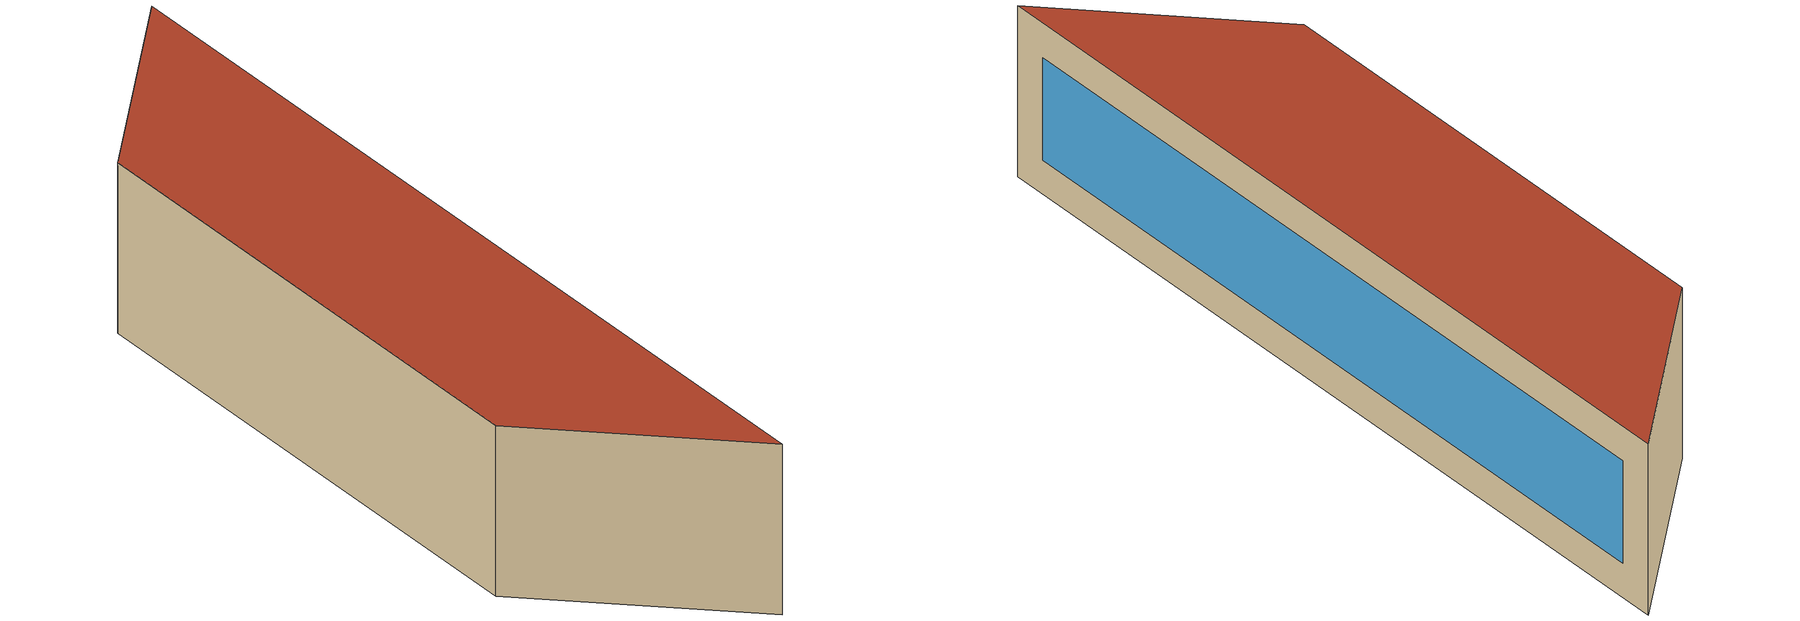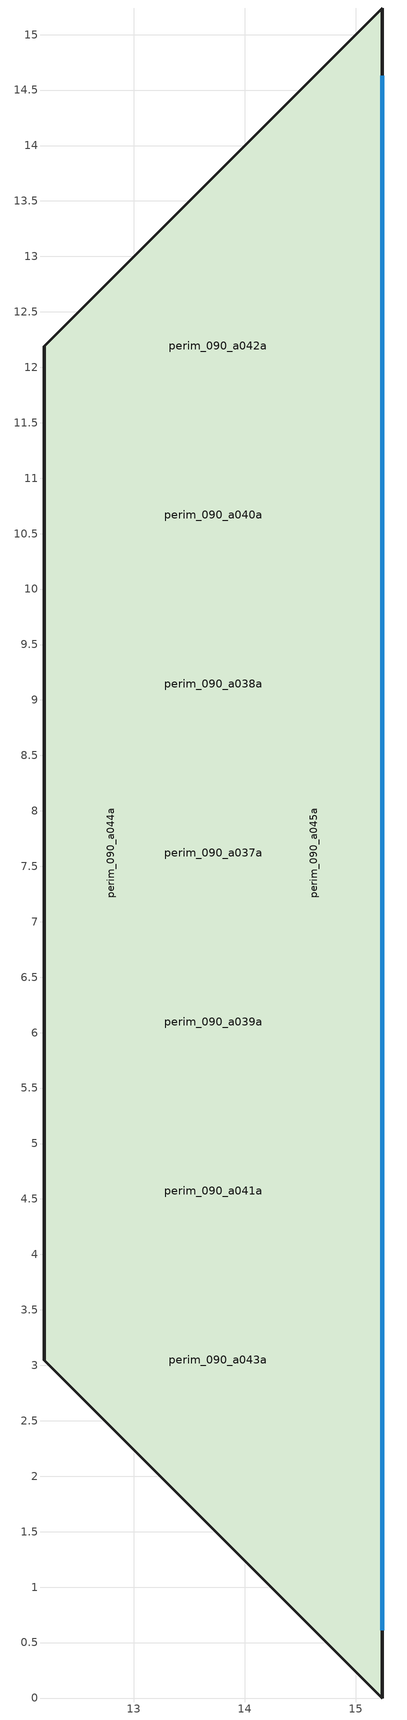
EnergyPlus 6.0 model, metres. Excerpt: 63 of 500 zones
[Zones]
perim_090_a037a
 floor ground (Exterior Floor): 15.24,15.24 15.24,0 12.19,3.05 12.19,12.19 z0
 wall outside (Exterior Wall): 12.19,12.19 12.19,3.05 15.24,0 15.24,15.24 12.19,12.19 z0:3.05
 window (Exterior Window): 15.24,0.61 15.24,14.63 z0.61:2.44
 roof outside (Exterior Roof): 15.24,0 15.24,15.24 12.19,12.19 12.19,3.05 z3.05
perim_090_a038a
 floor ground (Exterior Floor): 15.24,15.24 15.24,0 12.19,3.05 12.19,12.19 z0
 wall outside (Exterior Wall): 12.19,12.19 12.19,3.05 15.24,0 15.24,15.24 12.19,12.19 z0:3.05
 window (Exterior Window): 15.24,0.61 15.24,14.63 z0.61:2.44
 roof outside (Exterior Roof): 15.24,0 15.24,15.24 12.19,12.19 12.19,3.05 z3.05
perim_090_a039a
 floor ground (Exterior Floor): 15.24,15.24 15.24,0 12.19,3.05 12.19,12.19 z0
 wall outside (Exterior Wall): 12.19,12.19 12.19,3.05 15.24,0 15.24,15.24 12.19,12.19 z0:3.05
 window (Exterior Window): 15.24,0.61 15.24,14.63 z0.61:2.44
 roof outside (Exterior Roof): 15.24,0 15.24,15.24 12.19,12.19 12.19,3.05 z3.05
perim_090_a040a
 floor ground (Exterior Floor): 15.24,15.24 15.24,0 12.19,3.05 12.19,12.19 z0
 wall outside (Exterior Wall): 12.19,12.19 12.19,3.05 15.24,0 15.24,15.24 12.19,12.19 z0:3.05
 window (Exterior Window): 15.24,0.61 15.24,14.63 z0.61:2.44
 roof outside (Exterior Roof): 15.24,0 15.24,15.24 12.19,12.19 12.19,3.05 z3.05
perim_090_a041a
 floor ground (Exterior Floor): 15.24,15.24 15.24,0 12.19,3.05 12.19,12.19 z0
 wall outside (Exterior Wall): 12.19,12.19 12.19,3.05 15.24,0 15.24,15.24 12.19,12.19 z0:3.05
 window (Exterior Window): 15.24,0.61 15.24,14.63 z0.61:2.44
 roof outside (Exterior Roof): 15.24,0 15.24,15.24 12.19,12.19 12.19,3.05 z3.05
perim_090_a042a
 floor ground (Exterior Floor): 15.24,15.24 15.24,0 12.19,3.05 12.19,12.19 z0
 wall outside (Exterior Wall): 12.19,12.19 12.19,3.05 15.24,0 15.24,15.24 12.19,12.19 z0:3.05
 window (Exterior Window): 15.24,0.61 15.24,14.63 z0.61:2.44
 roof outside (Exterior Roof): 15.24,0 15.24,15.24 12.19,12.19 12.19,3.05 z3.05
perim_090_a043a
 floor ground (Exterior Floor): 15.24,15.24 15.24,0 12.19,3.05 12.19,12.19 z0
 wall outside (Exterior Wall): 12.19,12.19 12.19,3.05 15.24,0 15.24,15.24 12.19,12.19 z0:3.05
 window (Exterior Window): 15.24,0.61 15.24,14.63 z0.61:2.44
 roof outside (Exterior Roof): 15.24,0 15.24,15.24 12.19,12.19 12.19,3.05 z3.05
perim_090_a044a
 floor ground (Exterior Floor): 15.24,15.24 15.24,0 12.19,3.05 12.19,12.19 z0
 wall outside (Exterior Wall): 12.19,12.19 12.19,3.05 15.24,0 15.24,15.24 12.19,12.19 z0:3.05
 window (Exterior Window): 15.24,0.61 15.24,14.63 z0.61:2.44
 roof outside (Exterior Roof): 15.24,0 15.24,15.24 12.19,12.19 12.19,3.05 z3.05
perim_090_a045a
 floor ground (Exterior Floor): 15.24,15.24 15.24,0 12.19,3.05 12.19,12.19 z0
 wall outside (Exterior Wall): 12.19,12.19 12.19,3.05 15.24,0 15.24,15.24 12.19,12.19 z0:3.05
 window (Exterior Window): 15.24,0.61 15.24,14.63 z0.61:2.44
 roof outside (Exterior Roof): 15.24,0 15.24,15.24 12.19,12.19 12.19,3.05 z3.05
perim_090_a046a
 floor ground (Exterior Floor): 15.24,15.24 15.24,0 12.19,3.05 12.19,12.19 z0
 wall outside (Exterior Wall): 12.19,12.19 12.19,3.05 15.24,0 15.24,15.24 12.19,12.19 z0:3.05
 window (Exterior Window): 15.24,0.61 15.24,14.63 z0.61:2.44
 roof outside (Exterior Roof): 15.24,0 15.24,15.24 12.19,12.19 12.19,3.05 z3.05
perim_090_a047a
 floor ground (Exterior Floor): 15.24,15.24 15.24,0 12.19,3.05 12.19,12.19 z0
 wall outside (Exterior Wall): 12.19,12.19 12.19,3.05 15.24,0 15.24,15.24 12.19,12.19 z0:3.05
 window (Exterior Window): 15.24,0.61 15.24,14.63 z0.61:2.44
 roof outside (Exterior Roof): 15.24,0 15.24,15.24 12.19,12.19 12.19,3.05 z3.05
perim_090_a048a
 floor ground (Exterior Floor): 15.24,15.24 15.24,0 12.19,3.05 12.19,12.19 z0
 wall outside (Exterior Wall): 12.19,12.19 12.19,3.05 15.24,0 15.24,15.24 12.19,12.19 z0:3.05
 window (Exterior Window): 15.24,0.61 15.24,14.63 z0.61:2.44
 roof outside (Exterior Roof): 15.24,0 15.24,15.24 12.19,12.19 12.19,3.05 z3.05
perim_090_a049a
 floor ground (Exterior Floor): 15.24,15.24 15.24,0 12.19,3.05 12.19,12.19 z0
 wall outside (Exterior Wall): 12.19,12.19 12.19,3.05 15.24,0 15.24,15.24 12.19,12.19 z0:3.05
 window (Exterior Window): 15.24,0.61 15.24,14.63 z0.61:2.44
 roof outside (Exterior Roof): 15.24,0 15.24,15.24 12.19,12.19 12.19,3.05 z3.05
perim_090_a050a
 floor ground (Exterior Floor): 15.24,15.24 15.24,0 12.19,3.05 12.19,12.19 z0
 wall outside (Exterior Wall): 12.19,12.19 12.19,3.05 15.24,0 15.24,15.24 12.19,12.19 z0:3.05
 window (Exterior Window): 15.24,0.61 15.24,14.63 z0.61:2.44
 roof outside (Exterior Roof): 15.24,0 15.24,15.24 12.19,12.19 12.19,3.05 z3.05
perim_090_a051a
 floor ground (Exterior Floor): 15.24,15.24 15.24,0 12.19,3.05 12.19,12.19 z0
 wall outside (Exterior Wall): 12.19,12.19 12.19,3.05 15.24,0 15.24,15.24 12.19,12.19 z0:3.05
 window (Exterior Window): 15.24,0.61 15.24,14.63 z0.61:2.44
 roof outside (Exterior Roof): 15.24,0 15.24,15.24 12.19,12.19 12.19,3.05 z3.05
perim_090_a052a
 floor ground (Exterior Floor): 15.24,15.24 15.24,0 12.19,3.05 12.19,12.19 z0
 wall outside (Exterior Wall): 12.19,12.19 12.19,3.05 15.24,0 15.24,15.24 12.19,12.19 z0:3.05
 window (Exterior Window): 15.24,0.61 15.24,14.63 z0.61:2.44
 roof outside (Exterior Roof): 15.24,0 15.24,15.24 12.19,12.19 12.19,3.05 z3.05
perim_090_a053a
 floor ground (Exterior Floor): 15.24,15.24 15.24,0 12.19,3.05 12.19,12.19 z0
 wall outside (Exterior Wall): 12.19,12.19 12.19,3.05 15.24,0 15.24,15.24 12.19,12.19 z0:3.05
 window (Exterior Window): 15.24,0.61 15.24,14.63 z0.61:2.44
 roof outside (Exterior Roof): 15.24,0 15.24,15.24 12.19,12.19 12.19,3.05 z3.05
perim_090_a054a
 floor ground (Exterior Floor): 15.24,15.24 15.24,0 12.19,3.05 12.19,12.19 z0
 wall outside (Exterior Wall): 12.19,12.19 12.19,3.05 15.24,0 15.24,15.24 12.19,12.19 z0:3.05
 window (Exterior Window): 15.24,0.61 15.24,14.63 z0.61:2.44
 roof outside (Exterior Roof): 15.24,0 15.24,15.24 12.19,12.19 12.19,3.05 z3.05
perim_090_a055a
 floor ground (Exterior Floor): 15.24,15.24 15.24,0 12.19,3.05 12.19,12.19 z0
 wall outside (Exterior Wall): 12.19,12.19 12.19,3.05 15.24,0 15.24,15.24 12.19,12.19 z0:3.05
 window (Exterior Window): 15.24,0.61 15.24,14.63 z0.61:2.44
 roof outside (Exterior Roof): 15.24,0 15.24,15.24 12.19,12.19 12.19,3.05 z3.05
perim_090_a056a
 floor ground (Exterior Floor): 15.24,15.24 15.24,0 12.19,3.05 12.19,12.19 z0
 wall outside (Exterior Wall): 12.19,12.19 12.19,3.05 15.24,0 15.24,15.24 12.19,12.19 z0:3.05
 window (Exterior Window): 15.24,0.61 15.24,14.63 z0.61:2.44
 roof outside (Exterior Roof): 15.24,0 15.24,15.24 12.19,12.19 12.19,3.05 z3.05
perim_090_a057a
 floor ground (Exterior Floor): 15.24,15.24 15.24,0 12.19,3.05 12.19,12.19 z0
 wall outside (Exterior Wall): 12.19,12.19 12.19,3.05 15.24,0 15.24,15.24 12.19,12.19 z0:3.05
 window (Exterior Window): 15.24,0.61 15.24,14.63 z0.61:2.44
 roof outside (Exterior Roof): 15.24,0 15.24,15.24 12.19,12.19 12.19,3.05 z3.05
perim_090_a058a
 floor ground (Exterior Floor): 15.24,15.24 15.24,0 12.19,3.05 12.19,12.19 z0
 wall outside (Exterior Wall): 12.19,12.19 12.19,3.05 15.24,0 15.24,15.24 12.19,12.19 z0:3.05
 window (Exterior Window): 15.24,0.61 15.24,14.63 z0.61:2.44
 roof outside (Exterior Roof): 15.24,0 15.24,15.24 12.19,12.19 12.19,3.05 z3.05
perim_090_a059a
 floor ground (Exterior Floor): 15.24,15.24 15.24,0 12.19,3.05 12.19,12.19 z0
 wall outside (Exterior Wall): 12.19,12.19 12.19,3.05 15.24,0 15.24,15.24 12.19,12.19 z0:3.05
 window (Exterior Window): 15.24,0.61 15.24,14.63 z0.61:2.44
 roof outside (Exterior Roof): 15.24,0 15.24,15.24 12.19,12.19 12.19,3.05 z3.05
perim_090_a060a
 floor ground (Exterior Floor): 15.24,15.24 15.24,0 12.19,3.05 12.19,12.19 z0
 wall outside (Exterior Wall): 12.19,12.19 12.19,3.05 15.24,0 15.24,15.24 12.19,12.19 z0:3.05
 window (Exterior Window): 15.24,0.61 15.24,14.63 z0.61:2.44
 roof outside (Exterior Roof): 15.24,0 15.24,15.24 12.19,12.19 12.19,3.05 z3.05
perim_090_a061a
 floor ground (Exterior Floor): 15.24,15.24 15.24,0 12.19,3.05 12.19,12.19 z0
 wall outside (Exterior Wall): 12.19,12.19 12.19,3.05 15.24,0 15.24,15.24 12.19,12.19 z0:3.05
 window (Exterior Window): 15.24,0.61 15.24,14.63 z0.61:2.44
 roof outside (Exterior Roof): 15.24,0 15.24,15.24 12.19,12.19 12.19,3.05 z3.05
perim_090_a062a
 floor ground (Exterior Floor): 15.24,15.24 15.24,0 12.19,3.05 12.19,12.19 z0
 wall outside (Exterior Wall): 12.19,12.19 12.19,3.05 15.24,0 15.24,15.24 12.19,12.19 z0:3.05
 window (Exterior Window): 15.24,0.61 15.24,14.63 z0.61:2.44
 roof outside (Exterior Roof): 15.24,0 15.24,15.24 12.19,12.19 12.19,3.05 z3.05
perim_090_a063a
 floor ground (Exterior Floor): 15.24,15.24 15.24,0 12.19,3.05 12.19,12.19 z0
 wall outside (Exterior Wall): 12.19,12.19 12.19,3.05 15.24,0 15.24,15.24 12.19,12.19 z0:3.05
 window (Exterior Window): 15.24,0.61 15.24,14.63 z0.61:2.44
 roof outside (Exterior Roof): 15.24,0 15.24,15.24 12.19,12.19 12.19,3.05 z3.05
perim_090_a064a
 floor ground (Exterior Floor): 15.24,15.24 15.24,0 12.19,3.05 12.19,12.19 z0
 wall outside (Exterior Wall): 12.19,12.19 12.19,3.05 15.24,0 15.24,15.24 12.19,12.19 z0:3.05
 window (Exterior Window): 15.24,0.61 15.24,14.63 z0.61:2.44
 roof outside (Exterior Roof): 15.24,0 15.24,15.24 12.19,12.19 12.19,3.05 z3.05
perim_090_a065a
 floor ground (Exterior Floor): 15.24,15.24 15.24,0 12.19,3.05 12.19,12.19 z0
 wall outside (Exterior Wall): 12.19,12.19 12.19,3.05 15.24,0 15.24,15.24 12.19,12.19 z0:3.05
 window (Exterior Window): 15.24,0.61 15.24,14.63 z0.61:2.44
 roof outside (Exterior Roof): 15.24,0 15.24,15.24 12.19,12.19 12.19,3.05 z3.05
perim_090_a066a
 floor ground (Exterior Floor): 15.24,15.24 15.24,0 12.19,3.05 12.19,12.19 z0
 wall outside (Exterior Wall): 12.19,12.19 12.19,3.05 15.24,0 15.24,15.24 12.19,12.19 z0:3.05
 window (Exterior Window): 15.24,0.61 15.24,14.63 z0.61:2.44
 roof outside (Exterior Roof): 15.24,0 15.24,15.24 12.19,12.19 12.19,3.05 z3.05
perim_090_a067a
 floor ground (Exterior Floor): 15.24,15.24 15.24,0 12.19,3.05 12.19,12.19 z0
 wall outside (Exterior Wall): 12.19,12.19 12.19,3.05 15.24,0 15.24,15.24 12.19,12.19 z0:3.05
 window (Exterior Window): 15.24,0.61 15.24,14.63 z0.61:2.44
 roof outside (Exterior Roof): 15.24,0 15.24,15.24 12.19,12.19 12.19,3.05 z3.05
perim_090_a068a
 floor ground (Exterior Floor): 15.24,15.24 15.24,0 12.19,3.05 12.19,12.19 z0
 wall outside (Exterior Wall): 12.19,12.19 12.19,3.05 15.24,0 15.24,15.24 12.19,12.19 z0:3.05
 window (Exterior Window): 15.24,0.61 15.24,14.63 z0.61:2.44
 roof outside (Exterior Roof): 15.24,0 15.24,15.24 12.19,12.19 12.19,3.05 z3.05
perim_090_a069a
 floor ground (Exterior Floor): 15.24,15.24 15.24,0 12.19,3.05 12.19,12.19 z0
 wall outside (Exterior Wall): 12.19,12.19 12.19,3.05 15.24,0 15.24,15.24 12.19,12.19 z0:3.05
 window (Exterior Window): 15.24,0.61 15.24,14.63 z0.61:2.44
 roof outside (Exterior Roof): 15.24,0 15.24,15.24 12.19,12.19 12.19,3.05 z3.05
perim_090_a070a
 floor ground (Exterior Floor): 15.24,15.24 15.24,0 12.19,3.05 12.19,12.19 z0
 wall outside (Exterior Wall): 12.19,12.19 12.19,3.05 15.24,0 15.24,15.24 12.19,12.19 z0:3.05
 window (Exterior Window): 15.24,0.61 15.24,14.63 z0.61:2.44
 roof outside (Exterior Roof): 15.24,0 15.24,15.24 12.19,12.19 12.19,3.05 z3.05
perim_090_a071a
 floor ground (Exterior Floor): 15.24,15.24 15.24,0 12.19,3.05 12.19,12.19 z0
 wall outside (Exterior Wall): 12.19,12.19 12.19,3.05 15.24,0 15.24,15.24 12.19,12.19 z0:3.05
 window (Exterior Window): 15.24,0.61 15.24,14.63 z0.61:2.44
 roof outside (Exterior Roof): 15.24,0 15.24,15.24 12.19,12.19 12.19,3.05 z3.05
perim_090_a072a
 floor ground (Exterior Floor): 15.24,15.24 15.24,0 12.19,3.05 12.19,12.19 z0
 wall outside (Exterior Wall): 12.19,12.19 12.19,3.05 15.24,0 15.24,15.24 12.19,12.19 z0:3.05
 window (Exterior Window): 15.24,0.61 15.24,14.63 z0.61:2.44
 roof outside (Exterior Roof): 15.24,0 15.24,15.24 12.19,12.19 12.19,3.05 z3.05
perim_090_a073a
 floor ground (Exterior Floor): 15.24,15.24 15.24,0 12.19,3.05 12.19,12.19 z0
 wall outside (Exterior Wall): 12.19,12.19 12.19,3.05 15.24,0 15.24,15.24 12.19,12.19 z0:3.05
 window (Exterior Window): 15.24,0.61 15.24,14.63 z0.61:2.44
 roof outside (Exterior Roof): 15.24,0 15.24,15.24 12.19,12.19 12.19,3.05 z3.05
perim_090_a074a
 floor ground (Exterior Floor): 15.24,15.24 15.24,0 12.19,3.05 12.19,12.19 z0
 wall outside (Exterior Wall): 12.19,12.19 12.19,3.05 15.24,0 15.24,15.24 12.19,12.19 z0:3.05
 window (Exterior Window): 15.24,0.61 15.24,14.63 z0.61:2.44
 roof outside (Exterior Roof): 15.24,0 15.24,15.24 12.19,12.19 12.19,3.05 z3.05
perim_090_a075a
 floor ground (Exterior Floor): 15.24,15.24 15.24,0 12.19,3.05 12.19,12.19 z0
 wall outside (Exterior Wall): 12.19,12.19 12.19,3.05 15.24,0 15.24,15.24 12.19,12.19 z0:3.05
 window (Exterior Window): 15.24,0.61 15.24,14.63 z0.61:2.44
 roof outside (Exterior Roof): 15.24,0 15.24,15.24 12.19,12.19 12.19,3.05 z3.05
perim_090_a076a
 floor ground (Exterior Floor): 15.24,15.24 15.24,0 12.19,3.05 12.19,12.19 z0
 wall outside (Exterior Wall): 12.19,12.19 12.19,3.05 15.24,0 15.24,15.24 12.19,12.19 z0:3.05
 window (Exterior Window): 15.24,0.61 15.24,14.63 z0.61:2.44
 roof outside (Exterior Roof): 15.24,0 15.24,15.24 12.19,12.19 12.19,3.05 z3.05
perim_090_a077a
 floor ground (Exterior Floor): 15.24,15.24 15.24,0 12.19,3.05 12.19,12.19 z0
 wall outside (Exterior Wall): 12.19,12.19 12.19,3.05 15.24,0 15.24,15.24 12.19,12.19 z0:3.05
 window (Exterior Window): 15.24,0.61 15.24,14.63 z0.61:2.44
 roof outside (Exterior Roof): 15.24,0 15.24,15.24 12.19,12.19 12.19,3.05 z3.05
perim_090_a078a
 floor ground (Exterior Floor): 15.24,15.24 15.24,0 12.19,3.05 12.19,12.19 z0
 wall outside (Exterior Wall): 12.19,12.19 12.19,3.05 15.24,0 15.24,15.24 12.19,12.19 z0:3.05
 window (Exterior Window): 15.24,0.61 15.24,14.63 z0.61:2.44
 roof outside (Exterior Roof): 15.24,0 15.24,15.24 12.19,12.19 12.19,3.05 z3.05
perim_090_a079a
 floor ground (Exterior Floor): 15.24,15.24 15.24,0 12.19,3.05 12.19,12.19 z0
 wall outside (Exterior Wall): 12.19,12.19 12.19,3.05 15.24,0 15.24,15.24 12.19,12.19 z0:3.05
 window (Exterior Window): 15.24,0.61 15.24,14.63 z0.61:2.44
 roof outside (Exterior Roof): 15.24,0 15.24,15.24 12.19,12.19 12.19,3.05 z3.05
perim_090_a080a
 floor ground (Exterior Floor): 15.24,15.24 15.24,0 12.19,3.05 12.19,12.19 z0
 wall outside (Exterior Wall): 12.19,12.19 12.19,3.05 15.24,0 15.24,15.24 12.19,12.19 z0:3.05
 window (Exterior Window): 15.24,0.61 15.24,14.63 z0.61:2.44
 roof outside (Exterior Roof): 15.24,0 15.24,15.24 12.19,12.19 12.19,3.05 z3.05
perim_090_a081a
 floor ground (Exterior Floor): 15.24,15.24 15.24,0 12.19,3.05 12.19,12.19 z0
 wall outside (Exterior Wall): 12.19,12.19 12.19,3.05 15.24,0 15.24,15.24 12.19,12.19 z0:3.05
 window (Exterior Window): 15.24,0.61 15.24,14.63 z0.61:2.44
 roof outside (Exterior Roof): 15.24,0 15.24,15.24 12.19,12.19 12.19,3.05 z3.05
perim_090_a082a
 floor ground (Exterior Floor): 15.24,15.24 15.24,0 12.19,3.05 12.19,12.19 z0
 wall outside (Exterior Wall): 12.19,12.19 12.19,3.05 15.24,0 15.24,15.24 12.19,12.19 z0:3.05
 window (Exterior Window): 15.24,0.61 15.24,14.63 z0.61:2.44
 roof outside (Exterior Roof): 15.24,0 15.24,15.24 12.19,12.19 12.19,3.05 z3.05
perim_090_a083a
 floor ground (Exterior Floor): 15.24,15.24 15.24,0 12.19,3.05 12.19,12.19 z0
 wall outside (Exterior Wall): 12.19,12.19 12.19,3.05 15.24,0 15.24,15.24 12.19,12.19 z0:3.05
 window (Exterior Window): 15.24,0.61 15.24,14.63 z0.61:2.44
 roof outside (Exterior Roof): 15.24,0 15.24,15.24 12.19,12.19 12.19,3.05 z3.05
perim_090_a084a
 floor ground (Exterior Floor): 15.24,15.24 15.24,0 12.19,3.05 12.19,12.19 z0
 wall outside (Exterior Wall): 12.19,12.19 12.19,3.05 15.24,0 15.24,15.24 12.19,12.19 z0:3.05
 window (Exterior Window): 15.24,0.61 15.24,14.63 z0.61:2.44
 roof outside (Exterior Roof): 15.24,0 15.24,15.24 12.19,12.19 12.19,3.05 z3.05
perim_090_a085a
 floor ground (Exterior Floor): 15.24,15.24 15.24,0 12.19,3.05 12.19,12.19 z0
 wall outside (Exterior Wall): 12.19,12.19 12.19,3.05 15.24,0 15.24,15.24 12.19,12.19 z0:3.05
 window (Exterior Window): 15.24,0.61 15.24,14.63 z0.61:2.44
 roof outside (Exterior Roof): 15.24,0 15.24,15.24 12.19,12.19 12.19,3.05 z3.05
perim_090_a086a
 floor ground (Exterior Floor): 15.24,15.24 15.24,0 12.19,3.05 12.19,12.19 z0
 wall outside (Exterior Wall): 12.19,12.19 12.19,3.05 15.24,0 15.24,15.24 12.19,12.19 z0:3.05
 window (Exterior Window): 15.24,0.61 15.24,14.63 z0.61:2.44
 roof outside (Exterior Roof): 15.24,0 15.24,15.24 12.19,12.19 12.19,3.05 z3.05
perim_090_a087a
 floor ground (Exterior Floor): 15.24,15.24 15.24,0 12.19,3.05 12.19,12.19 z0
 wall outside (Exterior Wall): 12.19,12.19 12.19,3.05 15.24,0 15.24,15.24 12.19,12.19 z0:3.05
 window (Exterior Window): 15.24,0.61 15.24,14.63 z0.61:2.44
 roof outside (Exterior Roof): 15.24,0 15.24,15.24 12.19,12.19 12.19,3.05 z3.05
perim_090_a088a
 floor ground (Exterior Floor): 15.24,15.24 15.24,0 12.19,3.05 12.19,12.19 z0
 wall outside (Exterior Wall): 12.19,12.19 12.19,3.05 15.24,0 15.24,15.24 12.19,12.19 z0:3.05
 window (Exterior Window): 15.24,0.61 15.24,14.63 z0.61:2.44
 roof outside (Exterior Roof): 15.24,0 15.24,15.24 12.19,12.19 12.19,3.05 z3.05
perim_090_a089a
 floor ground (Exterior Floor): 15.24,15.24 15.24,0 12.19,3.05 12.19,12.19 z0
 wall outside (Exterior Wall): 12.19,12.19 12.19,3.05 15.24,0 15.24,15.24 12.19,12.19 z0:3.05
 window (Exterior Window): 15.24,0.61 15.24,14.63 z0.61:2.44
 roof outside (Exterior Roof): 15.24,0 15.24,15.24 12.19,12.19 12.19,3.05 z3.05
perim_090_a090a
 floor ground (Exterior Floor): 15.24,15.24 15.24,0 12.19,3.05 12.19,12.19 z0
 wall outside (Exterior Wall): 12.19,12.19 12.19,3.05 15.24,0 15.24,15.24 12.19,12.19 z0:3.05
 window (Exterior Window): 15.24,0.61 15.24,14.63 z0.61:2.44
 roof outside (Exterior Roof): 15.24,0 15.24,15.24 12.19,12.19 12.19,3.05 z3.05
perim_090_a091a
 floor ground (Exterior Floor): 15.24,15.24 15.24,0 12.19,3.05 12.19,12.19 z0
 wall outside (Exterior Wall): 12.19,12.19 12.19,3.05 15.24,0 15.24,15.24 12.19,12.19 z0:3.05
 window (Exterior Window): 15.24,0.61 15.24,14.63 z0.61:2.44
 roof outside (Exterior Roof): 15.24,0 15.24,15.24 12.19,12.19 12.19,3.05 z3.05
perim_090_a092a
 floor ground (Exterior Floor): 15.24,15.24 15.24,0 12.19,3.05 12.19,12.19 z0
 wall outside (Exterior Wall): 12.19,12.19 12.19,3.05 15.24,0 15.24,15.24 12.19,12.19 z0:3.05
 window (Exterior Window): 15.24,0.61 15.24,14.63 z0.61:2.44
 roof outside (Exterior Roof): 15.24,0 15.24,15.24 12.19,12.19 12.19,3.05 z3.05
perim_090_a093a
 floor ground (Exterior Floor): 15.24,15.24 15.24,0 12.19,3.05 12.19,12.19 z0
 wall outside (Exterior Wall): 12.19,12.19 12.19,3.05 15.24,0 15.24,15.24 12.19,12.19 z0:3.05
 window (Exterior Window): 15.24,0.61 15.24,14.63 z0.61:2.44
 roof outside (Exterior Roof): 15.24,0 15.24,15.24 12.19,12.19 12.19,3.05 z3.05
perim_090_a094a
 floor ground (Exterior Floor): 15.24,15.24 15.24,0 12.19,3.05 12.19,12.19 z0
 wall outside (Exterior Wall): 12.19,12.19 12.19,3.05 15.24,0 15.24,15.24 12.19,12.19 z0:3.05
 window (Exterior Window): 15.24,0.61 15.24,14.63 z0.61:2.44
 roof outside (Exterior Roof): 15.24,0 15.24,15.24 12.19,12.19 12.19,3.05 z3.05
perim_090_a095a
 floor ground (Exterior Floor): 15.24,15.24 15.24,0 12.19,3.05 12.19,12.19 z0
 wall outside (Exterior Wall): 12.19,12.19 12.19,3.05 15.24,0 15.24,15.24 12.19,12.19 z0:3.05
 window (Exterior Window): 15.24,0.61 15.24,14.63 z0.61:2.44
 roof outside (Exterior Roof): 15.24,0 15.24,15.24 12.19,12.19 12.19,3.05 z3.05
perim_090_a096a
 floor ground (Exterior Floor): 15.24,15.24 15.24,0 12.19,3.05 12.19,12.19 z0
 wall outside (Exterior Wall): 12.19,12.19 12.19,3.05 15.24,0 15.24,15.24 12.19,12.19 z0:3.05
 window (Exterior Window): 15.24,0.61 15.24,14.63 z0.61:2.44
 roof outside (Exterior Roof): 15.24,0 15.24,15.24 12.19,12.19 12.19,3.05 z3.05
perim_090_a097a
 floor ground (Exterior Floor): 15.24,15.24 15.24,0 12.19,3.05 12.19,12.19 z0
 wall outside (Exterior Wall): 12.19,12.19 12.19,3.05 15.24,0 15.24,15.24 12.19,12.19 z0:3.05
 window (Exterior Window): 15.24,0.61 15.24,14.63 z0.61:2.44
 roof outside (Exterior Roof): 15.24,0 15.24,15.24 12.19,12.19 12.19,3.05 z3.05
perim_090_a098a
 floor ground (Exterior Floor): 15.24,15.24 15.24,0 12.19,3.05 12.19,12.19 z0
 wall outside (Exterior Wall): 12.19,12.19 12.19,3.05 15.24,0 15.24,15.24 12.19,12.19 z0:3.05
 window (Exterior Window): 15.24,0.61 15.24,14.63 z0.61:2.44
 roof outside (Exterior Roof): 15.24,0 15.24,15.24 12.19,12.19 12.19,3.05 z3.05
perim_090_a099a
 floor ground (Exterior Floor): 15.24,15.24 15.24,0 12.19,3.05 12.19,12.19 z0
 wall outside (Exterior Wall): 12.19,12.19 12.19,3.05 15.24,0 15.24,15.24 12.19,12.19 z0:3.05
 window (Exterior Window): 15.24,0.61 15.24,14.63 z0.61:2.44
 roof outside (Exterior Roof): 15.24,0 15.24,15.24 12.19,12.19 12.19,3.05 z3.05
[Building]
increase zone count test: North Axis {deg}=-0; Terrain=CITY; Loads Convergence Tolerance Value=0.04; Temperature Convergence Tolerance Value {deltaC}=0.4; Solar Distribution=FULLINTERIORANDEXTERIOR; Maximum Number of Warmup Days=25
[Site:Location]
Site:Location {fe7555c4-f0c3-4fda-930d-e99a9caff5f8}: 0, 0, 0, 0
[Material]
Name | Roughness | Thickness {m} | Conductivity {W/m-K} | Density {kg/m3} | Specific Heat {J/kg-K}
G01a 19mm gypsum board | MediumSmooth | 0.019 | 0.16 | 800 | 1090
F16 Acoustic tile | MediumSmooth | 0.0191 | 0.06 | 368 | 590
M01 100mm brick | MediumRough | 0.1016 | 0.89 | 1920 | 790
I02 50mm insulation board | MediumRough | 0.0508 | 0.03 | 43 | 1210
M15 200mm heavyweight concrete | MediumRough | 0.2032 | 1.95 | 2240 | 900
M11 100mm lightweight concrete | MediumRough | 0.1016 | 0.53 | 1280 | 840
[Material:AirGap]
Name | Thermal Resistance {m2-K/W}
F05 Ceiling air space resistance | 0.18
F04 Wall air space resistance | 0.15
[WindowMaterial:Glazing]
Clear 3mm: Optical Data Type=SpectralAverage; Thickness {m}=0.003; Solar Transmittance at Normal Incidence=0.837; Front Side Solar Reflectance at Normal Incidence=0.075; Back Side Solar Reflectance at Normal Incidence=0.075; Visible Transmittance at Normal Incidence=0.898; Front Side Visible Reflectance at Normal Incidence=0.081; Back Side Visible Reflectance at Normal Incidence=0.081; Infrared Transmittance at Normal Incidence=0; Front Side Infrared Hemispherical Emissivity=0.84; Back Side Infrared Hemispherical Emissivity=0.84; Conductivity {W/m-K}=0.9
[WindowMaterial:Gas]
Air 13mm: Gas Type=Air; Thickness {m}=0.0127
[Construction]
Exterior Roof: M11 100mm lightweight concrete, F05 Ceiling air space resistance, F16 Acoustic tile
Exterior Wall: M01 100mm brick, M15 200mm heavyweight concrete, I02 50mm insulation board, F04 Wall air space resistance, G01a 19mm gypsum board
Exterior Window: Clear 3mm, Air 13mm, Clear 3mm
Exterior Floor: I02 50mm insulation board, M15 200mm heavyweight concrete
[Zone]
perim_090_a037a; perim_090_a038a; perim_090_a039a; perim_090_a040a; perim_090_a041a; perim_090_a042a; perim_090_a043a; perim_090_a044a; perim_090_a045a; perim_090_a046a; perim_090_a047a; perim_090_a048a; perim_090_a049a; perim_090_a050a; perim_090_a051a; perim_090_a052a; perim_090_a053a; perim_090_a054a; perim_090_a055a; perim_090_a056a; perim_090_a057a; perim_090_a058a; perim_090_a059a; perim_090_a060a; perim_090_a061a; perim_090_a062a; perim_090_a063a; perim_090_a064a; perim_090_a065a; perim_090_a066a; perim_090_a067a; perim_090_a068a; perim_090_a069a; perim_090_a070a; perim_090_a071a; perim_090_a072a; perim_090_a073a; perim_090_a074a; perim_090_a075a; perim_090_a076a; perim_090_a077a; perim_090_a078a; perim_090_a079a; perim_090_a080a; perim_090_a081a; perim_090_a082a; perim_090_a083a; perim_090_a084a; perim_090_a085a; perim_090_a086a; perim_090_a087a; perim_090_a088a; perim_090_a089a; perim_090_a090a; perim_090_a091a; perim_090_a092a; perim_090_a093a; perim_090_a094a; perim_090_a095a; perim_090_a096a; perim_090_a097a; perim_090_a098a; perim_090_a099a: -0, 12.192, 3.048, 0, , 1
